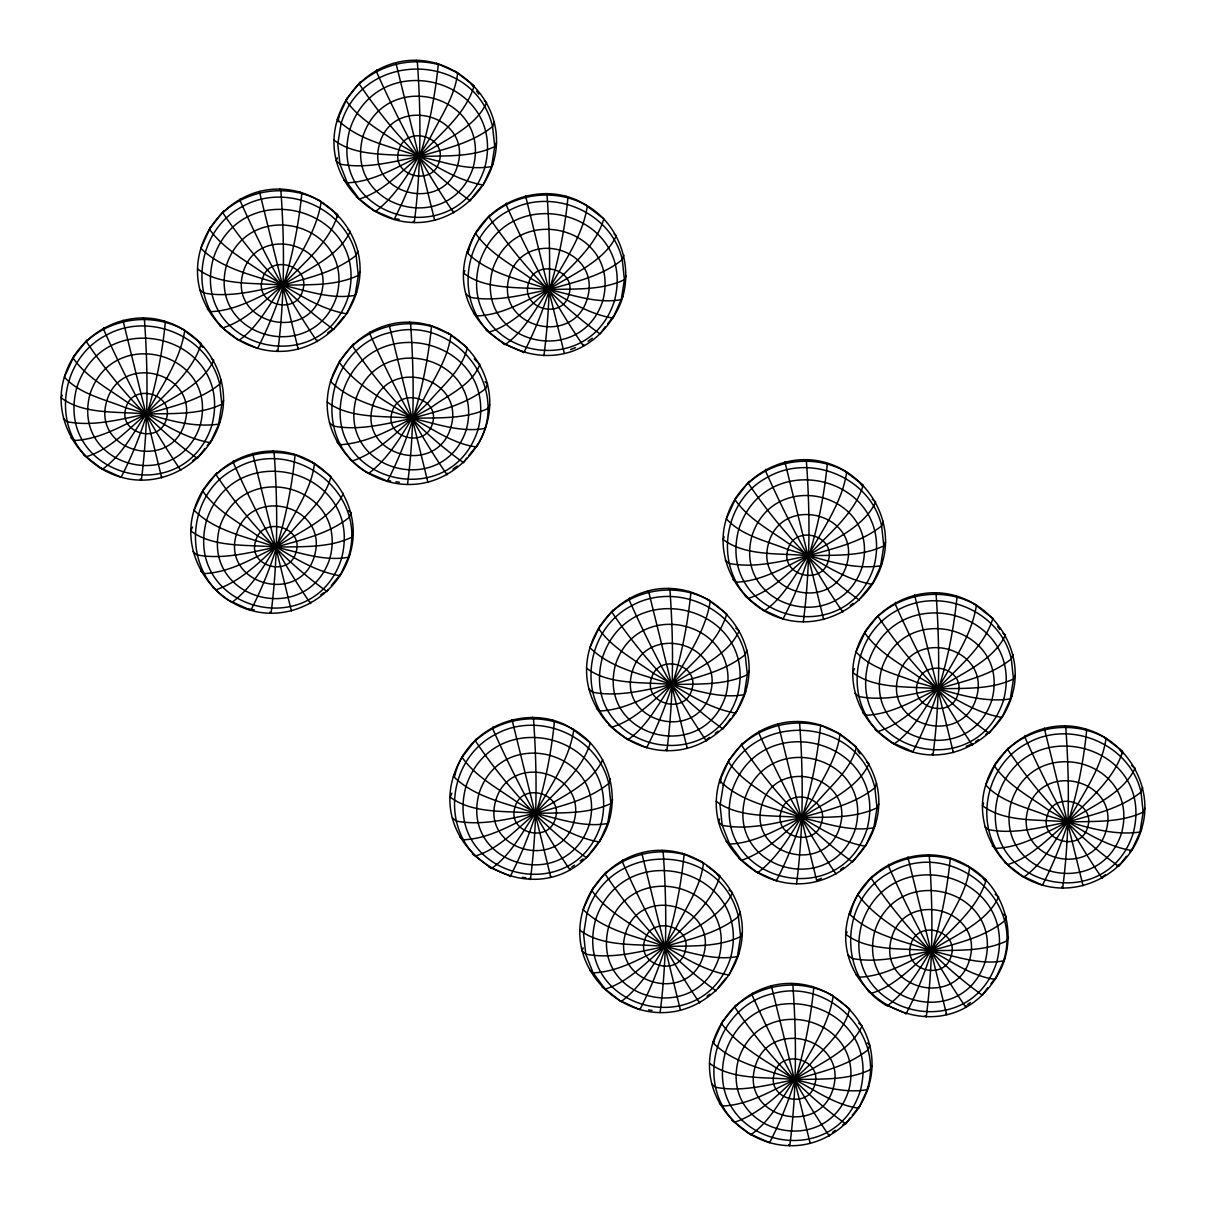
<?xml version="1.0" encoding="UTF-8"?>
<svg xmlns="http://www.w3.org/2000/svg" width="1206" height="1206" viewBox="0 0 1206 1206"><rect width="100%" height="100%" fill="white"/><g stroke="black" fill="none" stroke-linecap="round" stroke-linejoin="round"><path stroke-width="1.5" d="M197.528 268.923C198.689 225.944 236.316 188.076 279.762 189.116C322.937 189.824 361.363 227.934 360.036 271.546C358.891 314.54 321.248 352.408 277.802 351.368C234.642 350.644 196.216 312.535 197.528 268.923C220.412 286.319 255.325 282.325 282.701 285.264C307.862 284.36 334.982 286.515 358.288 275.39L360.036 271.546M220.276 421.015C233.451 378.82 205.337 332.464 163.564 320.886C121.851 308.736 76.159 335.841 64.385 377.086C51.195 419.281 79.325 465.637 121.097 477.214C162.81 489.365 208.502 462.275 220.276 421.015L210.311 442.662C180.101 437.537 154.398 417.728 128.168 402.925C109.098 389.146 86.666 377.629 72.993 357.941L87.239 339.655M333.987 140.122C335.132 97.128 372.775 59.26 416.221 60.3C459.38 61.024 497.822 99.118 496.495 142.73C495.349 185.724 457.707 223.592 414.261 222.552C371.101 221.829 332.66 183.734 333.987 140.122C356.855 157.519 391.784 153.509 419.16 156.448C444.321 155.544 471.44 157.7 494.731 146.574L496.495 142.73M338.072 121.761L338.931 116.319L347.253 97.822M327.218 402.035C328.364 359.041 366.006 321.173 409.452 322.213C452.612 322.937 491.038 361.046 489.726 404.658C488.581 447.637 450.938 485.505 407.492 484.465C364.318 483.757 325.891 445.647 327.218 402.035C350.087 419.432 385.016 415.422 412.392 418.361C437.552 417.457 464.672 419.613 487.963 408.502L489.726 404.658M349.966 554.112C363.142 511.932 335.027 465.576 293.239 453.984C251.526 441.833 205.834 468.938 194.076 510.198C180.885 552.393 209.015 598.749 250.788 610.326C292.5 622.477 338.193 595.372 349.966 554.112L340.002 575.759C309.776 570.634 284.088 550.841 257.858 536.022C238.788 522.258 216.356 510.726 202.683 491.038L216.914 472.752M468.049 253.049C478.601 203.256 541.931 177.795 584.88 204.387C623.623 225.281 637.914 278.375 614.261 315.64C557.624 407.779 419.974 323.374 476.943 230.934M454.496 776.89C465.064 727.097 528.379 701.636 571.342 728.213C610.085 749.107 624.376 802.216 600.724 839.482C544.087 931.62 406.437 847.2 463.405 754.76M586.598 668.245C587.744 625.251 625.371 587.382 668.833 588.422C711.992 589.146 750.418 627.256 749.092 670.868C747.946 713.846 710.304 751.715 666.858 750.675C623.698 749.966 585.272 711.857 586.598 668.245C609.467 685.641 644.381 681.631 671.757 684.571C696.932 683.666 724.037 685.822 747.343 674.712L749.092 670.868M579.815 930.158C580.975 887.164 618.603 849.31 662.064 850.351C705.224 851.059 743.65 889.169 742.323 932.781C741.177 975.775 703.535 1013.628 660.089 1012.603C616.929 1011.879 578.503 973.77 579.815 930.158C602.699 947.554 637.612 943.544 664.988 946.499C690.164 945.594 717.269 947.75 740.574 936.625L742.323 932.781M716.274 801.342C717.419 758.363 755.062 720.495 798.508 721.535C841.682 722.243 880.109 760.353 878.782 803.965C877.636 846.959 839.994 884.827 796.548 883.787C753.388 883.063 714.962 844.954 716.274 801.342C739.157 818.738 774.071 814.728 801.447 817.683C826.607 816.779 853.727 818.934 877.018 807.809L878.782 803.965M720.359 782.995L721.218 777.553L729.54 759.056M709.505 1063.27C710.651 1020.276 748.293 982.408 791.739 983.448C834.899 984.171 873.34 1022.266 872.013 1065.878C870.868 1108.872 833.225 1146.74 789.779 1145.7C746.62 1144.976 708.178 1106.882 709.505 1063.27C732.374 1080.666 767.302 1076.657 794.679 1079.596C819.839 1078.692 846.959 1080.847 870.25 1069.722L872.013 1065.878M713.877 1043.1L714.449 1039.466L722.771 1020.969M882.249 562.705C895.425 520.51 867.31 474.154 825.522 462.576C783.81 450.426 738.117 477.516 726.344 518.776C713.168 560.971 741.298 607.327 783.071 618.904C824.783 631.055 870.476 603.95 882.249 562.705L872.285 584.337C842.059 579.212 816.372 559.418 790.141 544.615C771.071 530.836 748.64 519.304 734.967 499.631L749.197 481.345M850.336 914.284C860.888 864.491 924.218 839.029 967.167 865.622C1005.91 886.5 1020.201 939.61 996.548 976.875C939.911 1069.013 802.261 984.593 859.23 892.154M1011.924 695.802C1025.115 653.607 996.985 607.251 955.212 595.674C913.5 583.523 867.807 610.628 856.034 651.888C842.858 694.068 870.973 740.424 912.761 752.016C954.474 764.167 1000.166 737.062 1011.924 695.802L1001.96 717.449C971.75 712.324 946.047 692.53 919.816 677.712C900.746 663.948 878.315 652.416 864.657 632.728L878.888 614.442M1141.615 828.914C1154.805 786.719 1126.675 740.363 1084.903 728.786C1043.19 716.635 997.498 743.725 985.724 784.985C972.549 827.18 1000.663 873.536 1042.436 885.114C1084.149 897.264 1129.841 870.159 1141.615 828.914L1131.65 850.547C1101.44 845.421 1075.737 825.628 1049.506 810.824C1030.437 797.045 1008.005 785.513 994.332 765.84L1008.578 747.554M103.806 327.64L103.49 329.148C125.288 378.126 150.584 426.215 180.855 470.461M240.265 198.824L239.949 200.332C261.747 249.31 287.043 297.4 317.314 341.645L317.615 340.137M233.497 460.752L233.18 462.245C254.979 511.223 280.274 559.313 310.545 603.573L310.846 602.065M376.709 70.008L376.408 71.516C398.206 120.494 423.502 168.584 453.773 212.844L454.074 211.336M369.941 331.936L369.639 333.444C391.437 382.423 416.733 430.512 447.004 474.757L447.305 473.249M506.399 203.121L506.098 204.628C527.881 253.607 553.192 301.696 583.448 345.941L583.764 344.434M492.862 726.962L492.545 728.454C514.344 777.433 539.64 825.522 569.91 869.782L570.227 868.275M629.321 598.146L629.004 599.653C650.803 648.632 676.099 696.721 706.369 740.966L706.686 739.459L709.535 737.379M622.552 860.059L622.236 861.566C644.034 910.545 669.33 958.634 699.601 1002.879L699.902 1001.372M765.78 469.33L765.463 470.837C787.262 519.816 812.558 567.905 842.828 612.151L843.13 610.643M758.996 731.243L758.695 732.751C780.493 781.729 805.789 829.818 836.06 874.064M752.227 993.156L751.926 994.664C773.724 1043.642 799.02 1091.732 829.291 1135.992L829.592 1134.484M895.455 602.427L895.154 603.935C916.952 652.913 942.248 701.003 972.503 745.248L972.82 743.755M888.686 864.355L888.385 865.863C910.168 914.841 935.479 962.931 965.735 1007.176L966.051 1005.668M1025.145 735.539L1024.829 737.047C1046.627 786.026 1071.923 834.115 1102.194 878.36L1102.51 876.852L1105.359 874.772M407.492 484.465C414.367 431.326 414.427 376.83 410.537 323.389L409.452 322.213M543.936 355.649C550.825 302.51 550.886 248.014 546.996 194.573L545.911 193.397M660.089 1012.603C666.963 959.448 667.024 904.952 663.134 851.511L662.064 850.351M803.317 621.859C810.191 568.719 810.251 514.223 806.362 460.782L805.276 459.607M796.548 883.787C803.422 830.633 803.482 776.151 799.593 722.696L798.508 721.535M343.409 493.314C331.846 519.093 298.395 532.132 275.933 547.177C253.109 558.122 229.969 572.579 204.07 573.574L200.618 570.996M602.789 759.524C591.211 785.302 557.76 798.342 535.298 813.387C512.49 824.331 489.35 838.788 463.436 839.783L459.983 837.205M739.248 630.708C727.67 656.501 694.219 669.526 671.757 684.571C648.934 695.515 625.808 709.972 599.895 710.967L596.442 708.404M221.346 379.619L219.673 384.171L221.829 404.206L218.633 424.15C187.201 428.627 155.936 415.874 125.937 407.884C105.088 399.246 79.973 394.452 64.385 377.086L74.35 355.453M337.348 157.82L336.218 160.85L339.926 164.076L347.283 182.83L359.343 199.035L375.277 211.578C399.91 193.141 413.583 163.549 429.999 138.193C440.416 117.193 455.024 96.601 457.662 72.827L436.466 63.255M357.805 250.803L356.117 255.355L358.288 275.39L355.092 295.334L346.77 313.846C316.545 308.721 290.857 288.912 264.627 274.109C245.557 260.33 223.125 248.813 209.452 229.125L223.683 210.839M494.264 122.002L492.576 126.54L494.731 146.574L491.551 166.534L483.229 185.031C453.004 179.905 427.301 160.112 401.07 145.293C382.001 131.529 359.584 119.997 345.911 100.309L360.142 82.023M623.939 255.099L622.266 259.652L624.422 279.686L621.226 299.631L612.904 318.128C582.694 313.002 556.991 293.209 530.761 278.405C511.691 264.627 489.259 253.094 475.601 233.421L489.832 215.135M610.402 778.94L608.729 783.493L610.884 803.513L607.688 823.472L599.367 841.969C569.157 836.843 543.454 817.05 517.223 802.231C498.153 788.468 475.722 776.935 462.049 757.247L476.295 738.961M583.176 947.871L582.061 950.901L585.754 954.127L593.126 972.88L605.186 989.086L621.12 1001.613C645.738 983.176 659.411 953.584 675.827 928.228C686.244 907.244 700.852 886.636 703.49 862.878L682.295 853.305M746.861 650.124L745.187 654.677L747.343 674.712L744.147 694.656L735.826 713.153C705.6 708.028 679.913 688.234 653.682 673.43C634.612 659.652 612.181 648.119 598.508 628.432L612.738 610.161M719.635 819.055L718.505 822.085L722.213 825.311L729.57 844.064L741.63 860.27L757.564 872.797C782.197 854.361 795.87 824.783 812.286 799.412C822.703 778.428 837.311 757.82 839.949 734.062L818.753 724.489M883.32 521.309L881.631 525.861L883.787 545.896L880.606 565.84C849.16 570.317 817.894 557.564 787.91 549.574C767.046 540.921 741.931 536.142 726.344 518.776L736.308 497.143M740.092 912.038L738.419 916.59L740.574 936.625L737.379 956.569L729.057 975.066C698.832 969.941 673.144 950.147 646.913 935.343C627.844 921.565 605.412 910.033 591.739 890.36L605.97 872.074M876.551 783.222L874.863 787.774L877.018 807.809L873.837 827.753L865.516 846.265C835.291 841.14 809.603 821.331 783.357 806.528C764.303 792.749 741.871 781.232 728.198 761.544L742.429 743.258M1012.995 654.421L1011.321 658.958L1013.477 678.993L1010.281 698.952C978.85 703.415 947.584 690.676 917.585 682.671C896.736 674.033 871.621 669.24 856.034 651.888L865.998 630.241M1142.685 787.518L1141.012 792.071L1143.167 812.105L1139.972 832.05C1108.54 836.527 1077.275 823.773 1047.275 815.784C1026.427 807.131 1001.312 802.352 985.724 784.985L995.689 763.338M210.809 226.638L200.844 248.27C222.236 269.752 254.979 275.269 282.701 285.264C306.249 290.45 330.776 299.751 355.092 295.334L356.735 292.199M204.04 488.551L194.076 510.198C215.467 531.665 248.21 537.183 275.933 547.177C299.48 552.363 323.992 561.679 348.323 557.262C369.187 492.636 293.164 434.884 235.517 468.516C184.111 494.053 181.397 574.463 232.065 602.307C256.682 583.87 270.355 554.278 286.772 528.921C297.189 507.922 311.796 487.33 314.434 463.556L293.239 453.984M340.484 359.735L330.519 381.382C351.926 402.849 384.669 408.367 412.392 418.361C435.939 423.547 460.451 432.864 484.782 428.447L486.425 425.311M599.864 625.944L589.9 647.592C611.291 669.059 644.034 674.576 671.757 684.571C695.304 689.757 719.831 699.073 744.147 694.656L745.79 691.52M593.096 887.872L583.131 909.505C604.523 930.972 637.265 936.504 664.988 946.499C688.536 951.685 713.063 960.986 737.379 956.569L739.022 953.433M62.245 395.176L61.084 397.739C83.953 415.135 118.866 411.125 146.243 414.08C171.418 413.176 198.523 415.331 221.829 404.206L223.577 400.362M192.523 527.007L190.759 530.851C213.643 548.248 248.557 544.238 275.933 547.177C301.093 546.273 328.213 548.428 351.519 537.303L353.268 533.459M464.853 270.657L463.677 273.219C486.546 290.616 521.459 286.606 548.836 289.561C574.011 288.641 601.116 290.797 624.422 279.686L626.185 275.842M451.888 793.216L450.14 797.06C473.008 814.457 507.922 810.447 535.298 813.387C560.473 812.482 587.578 814.638 610.884 803.513L612.633 799.668M724.218 536.866L723.042 539.429C745.926 556.825 780.84 552.815 808.216 555.77C833.376 554.85 860.496 557.006 883.787 545.896L885.551 542.052M854.481 668.697L852.732 672.541C875.601 689.922 910.53 685.928 937.891 688.867C963.066 687.963 990.186 690.118 1013.477 678.993L1015.241 675.149M847.14 931.891L845.964 934.454C868.833 951.851 903.746 947.841 931.122 950.78C956.298 949.876 983.403 952.031 1006.708 940.921L1008.472 937.077M983.583 803.075L982.423 805.638C1005.291 823.035 1040.205 819.025 1067.581 821.979C1092.757 821.06 1119.861 823.216 1143.167 812.105L1144.916 808.261M204.99 448.346L197.422 458.446C153.886 427.467 116.062 385.98 86.335 341.584C112.565 317.178 153.75 312.399 184.744 330.459C180.161 361.061 160.775 387.382 146.243 414.08C132.871 433.09 121.927 455.747 102.374 469.194L83.41 454.662M353.373 343.951L339.142 362.222C357.745 387.02 387.02 401.432 412.392 418.361C432.969 428.989 453.019 443.929 476.46 446.944C513.575 390.141 455.642 314.284 391.106 332.298C325.59 346.258 309.294 440.311 368.508 473.491C393.141 455.054 406.814 425.462 423.231 400.106C433.647 379.106 448.255 358.514 450.893 334.755L429.698 325.183M471.229 198.9L470.34 200.829C426.803 169.835 388.98 128.349 359.252 83.953C380.387 64.702 410.613 57.255 438.26 64.521C433.014 117.675 418.633 172.187 394.015 219.598M328.002 589.628L327.112 591.558C283.576 560.564 245.753 519.077 216.025 474.682C237.16 455.431 267.385 447.999 295.048 455.265C289.787 508.404 275.405 562.916 250.788 610.326L229.607 600.754M735.66 1005.171L721.429 1023.457C740.032 1048.255 769.307 1062.667 794.679 1079.596C815.256 1090.224 835.306 1105.163 858.747 1108.178L868.712 1086.531M872.119 876.37L857.888 894.641C876.491 919.439 905.766 933.851 931.122 950.78C951.7 961.408 971.765 976.347 995.191 979.362L1005.156 957.73M850.079 1117.947L845.858 1123.977C802.322 1092.983 764.498 1051.496 734.771 1007.1C760.986 982.709 802.186 977.93 833.18 995.975C828.582 1026.577 809.211 1052.898 794.679 1079.596C781.292 1098.621 770.363 1121.263 750.795 1134.725L731.846 1120.193M1126.329 856.245L1118.761 866.345C1075.224 835.351 1037.401 793.88 1007.673 749.484C1033.904 725.077 1075.089 720.299 1106.083 738.358C1101.5 768.946 1082.114 795.282 1067.581 821.979C1054.21 840.989 1043.265 863.632 1023.713 877.094L1004.749 862.561M338.931 116.319L337.288 119.469C358.695 140.936 391.437 146.454 419.16 156.448C442.708 161.634 467.219 170.951 491.551 166.534L493.194 163.383M468.621 249.431L466.978 252.567C488.385 274.033 521.128 279.566 548.836 289.561C572.398 294.746 596.91 304.048 621.226 299.631L622.869 296.495M455.084 773.257L453.441 776.408C474.847 797.875 507.59 803.392 535.298 813.387C558.845 818.572 583.372 827.889 607.688 823.472L609.332 820.321M721.218 777.553L719.575 780.689C740.981 802.156 773.724 807.688 801.447 817.683C824.994 822.869 849.506 832.17 873.837 827.753L875.481 824.618M714.449 1039.466L712.806 1042.617C734.213 1064.084 766.956 1069.601 794.679 1079.596C818.226 1084.782 842.738 1094.098 867.069 1089.681C885.31 1034.703 828.462 977.825 773.393 993.533C717.329 1005.171 693.254 1081.888 734.861 1122.183C764.936 1111.615 786.855 1085.777 809.784 1064.687C824.135 1047.426 844.245 1031.567 849.672 1008.955L830.723 994.422M850.908 910.666L849.265 913.801C870.672 935.268 903.415 940.786 931.122 950.78C954.685 955.966 979.197 965.282 1003.513 960.865C1024.391 896.239 948.353 838.487 890.721 872.134C839.301 897.671 836.587 978.066 887.254 1005.91C911.887 987.473 925.56 957.881 941.976 932.524C952.393 911.525 967.001 890.933 969.624 867.174L948.444 857.602M387.247 481.511C411.864 434.1 426.231 379.589 431.492 326.449C403.844 319.183 373.619 326.615 352.484 345.881C382.212 390.262 420.035 431.748 463.571 462.742L466.692 458.084M207.221 445.617L211.668 440.16M334.771 327.7L343.665 316.801M345.896 314.073L348.112 311.359M472.345 197.528L481.239 186.629M331.349 585.543L341.343 573.272M468.908 455.355L477.802 444.456M605.367 326.555L600.03 333.926C556.494 302.932 518.67 261.461 488.927 217.065C515.158 192.659 556.343 187.88 587.337 205.94C582.754 236.527 563.383 262.863 548.836 289.561C535.464 308.57 524.52 331.228 504.967 344.675L486.018 330.143M607.583 323.826L614.261 315.64M600.724 839.482L586.478 857.768C542.941 826.773 505.118 785.287 475.39 740.891C501.621 716.5 542.806 711.721 573.8 729.766C569.217 760.368 549.83 786.689 535.298 813.387C521.927 832.411 510.982 855.054 491.43 868.516L472.466 853.984M730.504 718.851L722.937 728.952C679.4 697.957 641.577 656.471 611.849 612.09C638.08 587.684 679.264 582.905 710.259 600.965C705.676 631.552 686.289 657.873 671.757 684.571C658.386 703.595 647.441 726.238 627.889 739.7L608.924 725.168M732.735 716.123L737.183 710.666M860.285 598.206L873.626 581.85M718.173 987.578L725.952 978.036M863.526 847.863L852.627 862.049C809.09 831.07 771.267 789.583 741.539 745.187C762.674 725.937 792.9 718.49 820.547 725.756C815.301 778.91 800.92 833.406 776.302 880.817L755.107 871.245M1002.201 716.319L989.086 733.248C945.549 702.254 907.726 660.767 877.998 616.372C904.214 591.98 945.414 587.201 976.393 605.246C971.81 635.848 952.438 662.169 937.891 688.867C924.52 707.892 913.575 730.535 894.023 743.996L875.074 729.464M852.31 1115.233L860.089 1105.691M987.654 987.774L982.317 995.161C938.781 964.167 900.957 922.68 871.229 878.3C892.365 859.034 922.59 851.602 950.238 858.868C944.976 912.007 930.61 966.519 905.992 1013.929L904.183 1012.663M990.985 983.689L996.548 976.875M1129.66 852.145L1133.007 848.059M327.625 332.886L331.921 329.781M192.598 460.662L198.327 456.516M588.046 341.328L592.342 338.223M453.019 469.104L457.315 465.998M320.856 594.799L323.721 592.734M850.275 605.457L853.139 603.392M715.264 733.233L718.113 731.168M571.659 867.235L574.508 865.154M580.237 861.009L583.086 858.943M975.684 741.675L978.533 739.61M985.694 734.424L988.543 732.344M840.657 869.451L843.507 867.385M707.063 996.186L709.912 994.121M1116.801 866.496L1119.665 864.416M967.483 1004.628L970.333 1002.563M832.457 1132.404L835.321 1130.339M842.466 1125.153L846.748 1122.047M570.559 349.544L575.518 347.63M966.217 746.303L971.177 744.388M816.568 880.229L821.512 878.315M395.704 218.829L399.201 219.341M502.51 343.122L521.897 351.428L525.394 351.941M387.186 480.501L390.684 481.013M395.93 481.767L399.412 482.279M248.994 609.06L254.225 609.814M522.334 877.305L525.831 877.817M648.527 1009.904L652.024 1010.417M372.82 210.025L392.221 218.331M236.376 338.826L257.556 348.398C282.174 300.987 296.555 246.491 301.817 193.337L300.008 192.071M761.875 609.332L783.071 618.904C807.688 571.493 822.07 516.997 827.331 463.843L825.522 462.576M366.051 471.938L385.453 480.244M891.566 742.444L909.339 750.057M99.917 467.642L121.097 477.214C145.715 429.803 160.097 375.307 165.358 322.153L163.564 320.886M1021.256 875.541L1042.436 885.114C1067.054 837.703 1081.435 783.207 1086.696 730.052L1084.903 728.786M625.432 738.147L646.612 747.72C671.229 700.309 685.611 645.798 690.872 592.659L689.078 591.392M884.797 1004.357L902.57 1011.97M488.973 866.963L506.746 874.576M618.663 1000.06L639.843 1009.633C664.461 962.222 678.842 907.726 684.104 854.572C656.441 847.305 626.216 854.737 605.08 874.003C634.808 918.399 672.631 959.87 716.168 990.865M748.338 1133.173L769.534 1142.745C794.151 1095.334 808.517 1040.823 813.779 987.669L811.985 986.402M333.881 329.63C290.344 298.651 252.521 257.164 222.793 212.769C249.009 188.377 290.209 183.598 321.203 201.643C316.62 232.245 297.234 258.566 282.701 285.264C269.33 304.274 258.386 326.932 238.833 340.378L219.869 325.861M859.396 600.136C815.859 569.142 778.036 527.67 748.308 483.274C774.523 458.868 815.723 454.089 846.718 472.149C842.12 502.736 822.748 529.072 808.216 555.77C794.829 574.78 783.9 597.422 764.348 610.884L745.383 596.352M455.205 71.275L474.154 85.807C465.531 114.781 438.954 134.801 419.16 156.448C400.618 172.036 383.071 191.694 359.343 199.035L356.328 197.045M844.26 470.596L863.21 485.129C854.587 514.088 828.009 534.107 808.216 555.77C789.674 571.358 772.142 591.015 748.398 598.342C713.198 563.594 724.143 499.525 767.8 477.109C810.447 452.778 870.506 477.516 881.631 525.861C860.783 542.715 833.406 548.368 808.216 555.77C782.362 560.941 755.408 568.569 728.982 563.398L725.273 560.172M989.885 616.236L992.9 618.226C984.262 647.2 957.7 667.22 937.891 688.867C919.349 704.455 901.817 724.113 878.089 731.454C842.888 696.706 853.833 632.637 897.49 610.206C940.137 585.875 1000.196 610.613 1011.321 658.958C990.458 675.827 963.081 681.465 937.891 688.867C912.038 694.038 885.083 701.681 858.672 696.495L854.964 693.269M318.746 200.09L337.695 214.623C329.072 243.582 302.495 263.617 282.701 285.264C264.159 300.852 246.627 320.51 222.884 327.851C187.684 293.103 198.628 229.034 242.285 206.603C284.948 182.272 345.006 207.01 356.117 255.355C335.268 272.224 307.892 277.862 282.701 285.264C256.848 290.435 229.894 298.078 203.467 292.892L199.774 289.666M1103.626 736.806L1122.59 751.338C1113.952 780.297 1087.375 800.317 1067.581 821.979C1049.039 837.567 1031.507 857.225 1007.779 864.551C972.564 829.803 983.508 765.735 1027.165 743.318C1069.828 718.987 1129.886 743.725 1141.012 792.071C1120.148 808.925 1092.772 814.578 1067.581 821.979C1041.728 827.15 1014.774 834.778 988.362 829.607L984.654 826.381M182.287 328.906L201.251 343.439C192.613 372.398 166.036 392.432 146.243 414.08C127.7 429.668 110.168 449.325 86.44 456.667C51.225 421.904 62.169 357.835 105.827 335.419C148.489 311.088 208.548 335.826 219.673 384.171C198.809 401.025 171.433 406.678 146.243 414.08C120.389 419.251 93.435 426.894 67.023 421.708L63.315 418.482M349.559 458.958L352.574 460.948C382.649 450.381 404.568 424.542 427.497 403.467C441.848 386.191 461.958 370.332 467.385 347.735L448.436 333.203M967.167 865.622L986.131 880.139C977.493 909.113 950.931 929.133 931.122 950.78C912.58 966.383 895.048 986.041 871.32 993.367L868.305 991.377M738.615 858.265L741.63 860.27C771.704 849.702 793.623 823.864 816.552 802.774C830.904 785.498 851.014 769.639 856.441 747.042L837.492 732.509M706.822 865.878L719.982 875.858C711.359 904.817 684.782 924.851 664.988 946.499C646.446 962.087 628.914 981.744 605.186 989.086L602.156 987.081M213.1 587.774L216.115 589.764C246.19 579.197 268.109 553.358 291.038 532.268C305.389 515.007 325.499 499.148 330.926 476.536L311.977 462.004M566.157 196.367L567.951 197.633C562.689 250.788 548.323 305.284 523.706 352.695L521.897 351.428M955.212 595.674L957.006 596.94C951.745 650.094 937.379 704.606 912.761 752.016L910.952 750.735M552.619 720.193L554.413 721.474C549.152 774.614 534.771 829.125 510.153 876.536L508.359 875.27M484.345 100.867L486.636 102.585C475.074 128.364 441.607 141.404 419.16 156.448C396.337 167.393 373.197 181.85 347.283 182.83L343.846 180.267M614.035 233.979L616.326 235.683C604.764 261.476 571.297 274.501 548.836 289.561C526.027 300.49 502.887 314.947 476.973 315.942L473.521 313.379M872.255 499.329L875.692 501.892C864.129 527.685 830.678 540.71 808.216 555.77C785.392 566.699 762.252 581.156 736.338 582.151L732.901 579.589M1003.091 633.286L1005.382 635.004C993.819 660.782 960.353 673.822 937.891 688.867C915.083 699.797 891.943 714.269 866.029 715.248L862.592 712.686M1131.62 765.539L1135.072 768.101C1123.495 793.895 1090.043 806.92 1067.581 821.979C1044.773 832.909 1021.633 847.366 995.719 848.361L992.267 845.798M347.886 229.683L350.177 231.386C338.615 257.18 305.163 270.204 282.701 285.264C259.878 296.194 236.738 310.666 210.839 311.645L207.387 309.083M735.796 628.145L738.087 629.849M866.632 762.102L868.923 763.805C857.36 789.598 823.909 802.623 801.447 817.683C778.624 828.612 755.484 843.084 729.57 844.064L726.133 841.502M995.161 894.355L998.613 896.917C987.051 922.711 953.584 935.735 931.122 950.78C908.314 961.725 885.174 976.182 859.26 977.177L855.823 974.614M337.077 442.195L340.514 444.758C373.408 442.406 402.397 423.095 430.738 407.809C447.682 395.025 471.848 385.362 479.867 364.498L474.229 358.981M211.427 358.499L213.733 360.202C202.156 385.995 168.704 399.02 146.243 414.08C123.419 425.009 100.294 439.481 74.38 440.461L70.928 437.899M729.027 890.058L732.479 892.621C720.902 918.414 687.45 931.439 664.988 946.499C642.165 957.428 619.025 971.9 593.126 972.88L589.674 970.317M858.717 1023.17L862.154 1025.733C850.592 1051.511 817.125 1064.551 794.679 1079.596C771.855 1090.541 748.715 1104.997 722.801 1105.992L719.364 1103.415M584.88 204.387L603.844 218.919C595.206 247.878 568.629 267.898 548.836 289.561C530.293 305.148 512.761 324.806 489.033 332.132C453.833 297.385 464.762 233.316 508.435 210.899C551.082 186.568 611.14 211.306 622.266 259.652C601.402 276.506 574.026 282.159 548.836 289.561C522.982 294.731 496.028 302.374 469.616 297.189L465.908 293.963M973.935 603.693L988.423 615.09M707.801 599.412L726.751 613.944C718.128 642.904 691.551 662.923 671.757 684.571C653.215 700.173 635.683 719.831 611.955 727.158C576.739 692.41 587.684 628.341 631.341 605.925C674.003 581.594 734.062 606.332 745.187 654.677C724.324 671.531 696.947 677.184 671.757 684.571C645.903 689.742 618.949 697.385 592.538 692.214L588.83 688.988M571.342 728.213L590.307 742.745C581.669 771.719 555.092 791.739 535.298 813.387C516.756 828.974 499.224 848.632 475.496 855.974C440.296 821.226 451.225 757.157 494.882 734.725C537.544 710.394 597.603 735.132 608.729 783.493C587.865 800.347 560.489 805.985 535.298 813.387C509.445 818.557 482.49 826.2 456.079 821.015L452.371 817.789M701.033 861.325L703.927 863.602M485.023 381.759L487.495 383.915L485.807 388.468C464.943 405.322 437.582 410.975 412.392 418.361C386.538 423.532 359.569 431.175 333.158 426.004L329.449 422.778M1003.769 914.178L1006.226 916.334L1004.553 920.887C983.689 937.74 956.313 943.394 931.122 950.78C905.269 955.951 878.315 963.594 851.903 958.423L848.195 955.197M348.564 510.575L351.036 512.731L349.348 517.284C328.499 534.137 301.123 539.775 275.933 547.177C250.079 552.348 223.125 559.991 196.699 554.82L193.005 551.579M867.31 1042.994L869.782 1045.15L868.094 1049.702C847.23 1066.556 819.869 1072.194 794.679 1079.596C768.825 1084.767 741.856 1092.41 715.444 1087.224L711.736 1083.998M1064.657 725.816L1065.742 726.992C1069.616 780.433 1069.556 834.929 1062.682 888.068L1061.597 886.907M934.967 592.719L936.052 593.88C939.941 647.336 939.881 701.817 933.007 754.971L931.921 753.81M416.221 60.3L417.306 61.461C421.195 114.917 421.135 169.398 414.261 222.552L413.176 221.391M928.198 854.632L929.283 855.793C933.173 909.249 933.112 963.745 926.238 1016.884L925.153 1015.723M668.833 588.422L669.903 589.583C673.792 643.039 673.732 697.535 666.858 750.675L665.772 749.514M279.762 189.116L280.847 190.277C284.737 243.733 284.676 298.214 277.802 351.368L276.717 350.207M791.739 983.448L792.824 984.609C796.714 1038.065 796.653 1092.546 789.779 1145.7L788.694 1144.539M532.374 717.238L533.459 718.399C537.333 771.855 537.273 826.336 530.399 879.491L529.313 878.33M272.993 451.029L274.079 452.19C277.968 505.646 277.908 560.127 271.033 613.281L269.948 612.12M143.318 317.932L144.403 319.093C148.278 372.548 148.217 427.03 141.343 480.184L140.258 479.008M1119.56 749.333L1122.846 753.75M997.558 626.547L999.744 629.487M860.195 483.124L862.38 486.078M471.139 83.817L473.325 86.757M476.611 91.174L478.812 94.128M983.116 878.149L985.302 881.104M857.813 750.931L859.999 753.886M334.68 212.633L337.966 217.05M716.967 873.868L719.153 876.807M198.221 341.449L202.608 347.328M1044.275 728.123L1083.063 885.777L1082.702 884.526M914.585 595.025L953.388 752.665L953.011 751.413M907.817 856.938L946.604 1014.578L946.243 1013.342M784.895 461.913L823.698 619.567M778.126 723.841L816.929 881.48M771.358 985.754L810.161 1143.394L809.799 1142.157M648.451 590.729L687.239 748.368L686.877 747.132M525.53 195.704L564.318 353.358M641.682 852.642L680.47 1010.296M395.839 62.606L434.642 220.246M511.992 719.545L550.78 877.184L550.418 875.948M389.071 324.52L427.874 482.159M259.396 191.422L298.184 349.062L297.822 347.81M252.612 453.335L291.415 610.975M122.937 320.223L161.725 477.877L161.363 476.626M76.777 387.548C53.335 476.626 183.885 511.495 211.789 425.582C235.245 336.504 104.681 301.636 76.777 387.548M89.983 394.151C70.837 466.888 177.433 495.349 200.211 425.205C219.356 352.469 112.761 323.992 89.983 394.151M106.746 401.085C91.55 451.466 170.543 472.722 184.699 423.05C199.894 372.669 120.902 351.398 106.746 401.085M125.937 407.884C117.495 433.436 159.705 444.954 166.292 419.251C174.719 393.684 132.509 382.166 125.937 407.884M213.236 258.732C189.779 347.825 320.344 382.694 348.248 296.766C371.704 207.688 241.14 172.82 213.236 258.732M226.442 265.335C207.281 338.072 313.892 366.549 336.67 296.39C355.815 223.653 249.22 195.191 226.442 265.335M243.205 272.27C228.009 322.65 306.987 343.921 321.143 294.234C336.338 243.853 257.36 222.582 243.205 272.27M206.467 520.645C183.011 609.739 313.575 644.607 341.479 558.695C364.936 469.601 234.371 434.733 206.467 520.645M219.673 527.248C200.513 599.985 307.123 628.462 329.901 558.303C349.047 485.566 242.451 457.104 219.673 527.248M262.395 279.068C253.953 304.636 296.163 316.153 302.736 290.435C311.178 264.868 268.968 253.35 262.395 279.068M236.436 534.183C221.241 584.563 300.219 605.834 314.374 556.147C329.57 505.766 250.592 484.51 236.436 534.183M255.627 540.981C247.185 566.549 289.395 578.066 295.967 552.348C304.409 526.796 262.199 515.279 255.627 540.981M340.966 124.097L337.77 144.042L339.926 164.076C366.338 169.262 393.307 161.619 419.16 156.448C444.351 149.047 471.712 143.408 492.576 126.54C474.229 50.712 362.463 49.974 340.966 124.097M349.695 129.916C326.238 219.01 456.803 253.878 484.706 167.951C508.148 78.872 377.599 44.004 349.695 129.916M362.885 136.519C343.74 209.256 450.335 237.733 473.129 167.574C492.274 94.837 385.679 66.375 362.885 136.519M379.664 143.454C364.468 193.834 443.446 215.105 457.602 165.418C472.797 115.037 393.804 93.767 379.664 143.454M342.926 391.829C319.469 480.923 450.034 515.791 477.938 429.879C501.379 340.785 370.83 305.917 342.926 391.829M356.117 398.432C336.971 471.184 443.567 499.646 466.36 429.502C485.505 356.765 378.91 328.288 356.117 398.432M398.854 150.253C390.412 175.82 432.622 187.337 439.195 161.619C447.637 136.067 405.427 124.55 398.854 150.253M372.88 405.382C357.685 455.762 436.678 477.018 450.833 427.331C466.029 376.95 387.036 355.695 372.88 405.382M392.071 412.166C383.644 437.733 425.854 449.25 432.426 423.547C440.868 397.98 398.643 386.463 392.071 412.166M479.385 263.029C455.928 352.107 586.478 386.975 614.382 301.063C637.838 211.97 507.289 177.101 479.385 263.029M492.576 269.631C473.43 342.368 580.026 370.83 602.804 300.686C621.964 227.949 515.354 199.472 492.576 269.631M509.339 276.566C494.143 326.947 573.136 348.202 587.292 298.53C602.487 248.135 523.494 226.879 509.339 276.566M528.53 283.365C520.087 308.917 562.313 320.434 568.885 294.731C577.327 269.164 535.102 257.647 528.53 283.365M465.833 786.855C442.391 875.948 572.94 910.816 600.844 824.904C624.301 735.811 493.736 700.942 465.833 786.855M479.038 793.458C459.893 866.194 566.488 894.671 589.267 824.512C608.427 751.775 501.817 723.314 479.038 793.458M495.802 800.392C480.606 850.773 559.599 872.044 573.755 822.356C588.95 771.976 509.957 750.72 495.802 800.392M514.992 807.191C506.55 832.758 548.775 844.275 555.348 818.557C563.775 793.005 521.565 781.488 514.992 807.191M602.291 658.039C578.85 747.132 709.399 782.001 737.303 696.088C760.76 606.995 630.195 572.126 602.291 658.039M615.497 664.642C596.352 737.394 702.947 765.855 725.726 695.711C744.871 622.974 638.275 594.498 615.497 664.642M586.794 914.148L583.598 934.092L585.754 954.127C612.181 959.313 639.135 951.67 664.988 946.499C690.179 939.097 717.555 933.444 738.419 916.59C720.057 840.763 608.291 840.009 586.794 914.148M632.261 671.591C617.065 721.972 696.058 743.228 710.213 693.54C725.394 643.16 646.416 621.904 632.261 671.591M595.523 919.967C572.066 1009.045 702.631 1043.914 730.535 958.001C753.991 868.908 623.427 834.039 595.523 919.967M608.729 926.57C589.568 999.307 696.179 1027.768 718.957 957.624C738.102 884.887 631.507 856.411 608.729 926.57M651.451 678.375C643.009 703.942 685.219 715.46 691.792 689.757C700.234 664.189 658.024 652.672 651.451 678.375M625.492 933.504C610.296 983.885 689.274 1005.141 703.43 955.469C718.625 905.088 639.647 883.817 625.492 933.504M644.682 940.303C636.24 965.855 678.45 977.373 685.023 951.67C693.465 926.102 651.255 914.585 644.682 940.303M738.75 529.238C715.294 618.316 845.858 653.185 873.762 567.272C897.219 478.179 766.654 443.311 738.75 529.238M751.941 535.841C732.796 608.578 839.406 637.039 862.184 566.895C881.33 494.159 774.734 465.682 751.941 535.841M723.253 785.332L720.057 805.276L722.213 825.311C748.64 830.497 775.594 822.854 801.447 817.683C826.638 810.281 854.014 804.628 874.863 787.774C856.516 711.947 744.75 711.193 723.253 785.332M768.719 542.775C753.524 593.156 832.502 614.412 846.657 564.725C861.853 514.344 782.875 493.088 768.719 542.775M731.982 791.151C708.525 880.229 839.09 915.098 866.993 829.185C890.435 740.107 759.886 705.239 731.982 791.151M745.172 797.754C726.027 870.491 832.637 898.967 855.416 828.808C874.561 756.072 767.966 727.595 745.172 797.754M787.91 549.574C779.468 575.126 821.678 586.644 828.251 560.941C836.693 535.374 794.483 523.856 787.91 549.574M761.951 804.688C746.755 855.069 825.733 876.34 839.889 826.653C855.084 776.272 776.106 755.001 761.951 804.688M725.213 1053.064C701.756 1142.157 832.321 1177.026 860.225 1091.098C883.666 1002.02 753.117 967.152 725.213 1053.064M738.404 1059.667C719.258 1132.404 825.854 1160.881 848.647 1090.721C867.792 1017.985 761.197 989.523 738.404 1059.667M781.141 811.487C772.699 837.054 814.909 848.572 821.482 822.854C829.924 797.287 787.714 785.769 781.141 811.487M755.167 1066.601C739.987 1116.982 818.964 1138.253 833.12 1088.566C848.315 1038.185 769.322 1016.929 755.167 1066.601M774.358 1073.4C765.931 1098.967 808.141 1110.485 814.713 1084.767C823.155 1059.215 780.945 1047.697 774.358 1073.4M868.441 662.335C844.984 751.428 975.548 786.297 1003.452 700.369C1026.894 611.291 896.344 576.423 868.441 662.335M881.631 668.938C862.486 741.675 969.081 770.152 991.875 699.993C1011.02 627.256 904.425 598.794 881.631 668.938M898.395 675.873C883.199 726.253 962.192 747.524 976.347 697.837C991.543 647.456 912.55 626.185 898.395 675.873M861.672 924.248C838.215 1013.342 968.765 1048.21 996.669 962.298C1020.125 873.204 889.576 838.336 861.672 924.248M874.863 930.851C855.717 1003.588 962.313 1032.065 985.106 961.921C1004.251 889.169 897.641 860.707 874.863 930.851M917.585 682.671C909.158 708.239 951.368 719.756 957.941 694.038C966.383 668.486 924.158 656.969 917.585 682.671M891.626 937.786C876.43 988.181 955.423 1009.437 969.579 959.75C984.774 909.369 905.781 888.113 891.626 937.786M910.816 944.584C902.374 970.152 944.6 981.669 951.172 955.951C959.614 930.399 917.389 918.882 910.816 944.584M998.116 795.447C974.674 884.526 1105.224 919.394 1133.127 833.482C1156.584 744.388 1026.02 709.52 998.116 795.447M1011.321 802.05C992.176 874.787 1098.772 903.249 1121.55 833.105C1140.71 760.368 1034.1 731.891 1011.321 802.05M1028.085 808.985C1012.889 859.365 1091.882 880.621 1106.038 830.934C1121.233 780.553 1042.24 759.298 1028.085 808.985M1047.275 815.784C1038.833 841.336 1081.058 852.853 1087.631 827.15C1096.058 801.583 1053.848 790.066 1047.275 815.784"/></g></svg>
